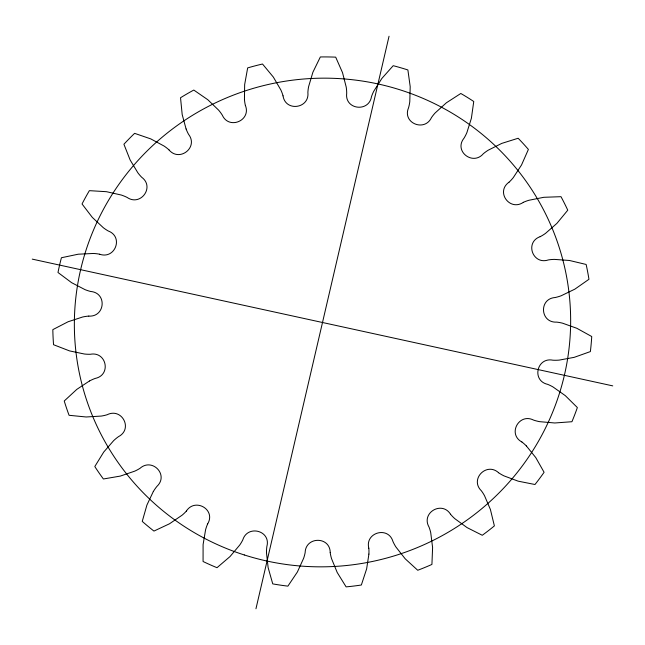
<?xml version="1.0" encoding="UTF-8"?>
<svg xmlns="http://www.w3.org/2000/svg" width="645" height="645" viewBox="0 0 645 645"><rect width="100%" height="100%" fill="white"/><g stroke="black" fill="none" stroke-linecap="round" stroke-linejoin="round"><path stroke-width="0.97" d="M368.908 554.095L366.634 568.882L361.353 585.015A269.957 265.353 -12.9 0 1 346.115 586.877L337.206 572.478L331.546 558.667A43.223 42.481 -12.9 0 1 330.192 552.563M255.952 608.767L389.048 36.233M207.658 523.917C216.212 509.647 195.088 497.44 186.324 511.114M153.325 491.498L146.907 505.075L142.247 521.394A269.957 265.353 -12.9 0 0 153.945 531.077L169.498 523.78L182.019 515.242A43.223 42.481 -12.9 0 0 186.341 511.122M508.986 182.213C495.4 191.871 509.76 211.552 523.313 202.361M540.139 236.667C524.49 242.286 532.762 265.184 548.379 259.919A43.223 42.481 -12.9 0 1 554.353 259.387L569.471 260.483L586.144 264.458A269.957 265.353 -12.9 0 1 588.958 279.285L574.905 289.121L561.247 295.733A43.223 42.481 -12.9 0 1 555.151 297.522C538.648 298.667 540.155 323.024 556.7 322.121A43.223 42.481 -12.9 0 1 562.577 323.193L576.807 328.273L591.739 336.529A269.957 265.353 -12.9 0 1 590.377 351.581L574.179 357.346L559.247 360.095A43.223 42.481 -12.9 0 1 552.902 360.2C536.801 356.919 531.432 380.744 547.645 384.347A43.223 42.481 -12.9 0 1 552.999 386.952L565.286 395.627L577.364 407.559A269.957 265.353 -12.9 0 1 571.93 421.725L554.789 422.983L539.688 421.669A43.223 42.481 -12.9 0 1 533.56 420.089C518.999 412.671 507.293 434.125 521.894 441.994M89.429 381.002L76.803 389.378L64.234 400.997A269.957 265.353 -12.9 0 0 69.071 415.291L86.148 416.984L101.297 416.065A43.223 42.481 -12.9 0 0 107.151 414.735C121.857 407.382 133.305 428.933 118.535 436.625A43.223 42.481 -12.9 0 0 113.649 440.64L103.74 452.032L94.799 466.537A269.957 265.353 -12.9 0 0 103.385 478.985L120.333 476.083L134.692 471.164A43.223 42.481 -12.9 0 0 139.981 468.343C152.115 457.402 169.111 474.922 156.961 486.346A43.223 42.481 -12.9 0 0 153.341 491.506M88.8 316.106C105.24 317.122 107.215 292.854 90.671 291.476A43.223 42.481 -12.9 0 1 84.995 289.621L71.619 282.679L57.986 272.488A269.957 265.353 -12.9 0 1 61.412 257.742L78.239 254.203L93.396 253.469A43.223 42.481 -12.9 0 1 99.693 254.219M99.693 254.243C115.165 259.58 123.8 236.788 108.239 230.975A43.223 42.481 -12.9 0 1 103.297 227.685L92.34 217.43L82.036 203.973A269.957 265.353 -12.9 0 1 89.365 190.654L106.506 191.702L121.268 195.032A43.223 42.481 -12.9 0 1 127.121 197.426C140.513 206.714 155.05 187.042 141.698 177.262A43.223 42.481 -12.9 0 1 137.845 172.771L130.129 159.968L123.913 144.246A269.957 265.353 -12.9 0 1 134.612 133.346L150.793 138.909L164.072 146.044A43.223 42.481 -12.9 0 1 169.03 149.906M32.25 259.121L612.75 385.879M498.577 472.712C486.54 461.772 469.512 479.259 481.347 490.772A43.223 42.481 -12.9 0 1 484.54 495.747L490.402 509.477L494.384 525.901A269.957 265.353 -12.9 0 1 482.283 535.277L467.044 527.586L454.894 518.733A43.223 42.481 -12.9 0 1 450.516 514.242M169.014 149.922C179.463 162.395 198.676 147.318 188.566 134.329A43.223 42.481 -12.9 0 1 186.099 128.968M526.336 445.913L535.753 457.563L544.09 472.285A269.957 265.353 -12.9 0 1 534.987 484.508L518.177 481.17L504.019 475.889A43.223 42.481 -12.9 0 1 498.569 472.737M450.532 514.226C441.865 500.439 420.83 512.856 429.03 527.07A43.223 42.481 -12.9 0 1 430.731 532.714L432.601 547.524L431.924 564.431A269.957 265.353 -12.9 0 1 417.734 570.269L405.197 558.796L395.941 547.024A43.223 42.481 -12.9 0 1 392.966 541.526C388.395 525.828 364.796 532.399 368.803 548.202M186.083 128.976L182.188 114.56L180.527 97.742A269.957 265.353 -12.9 0 1 193.79 90.058L207.811 99.733L218.615 110.142A43.223 42.481 -12.9 0 1 222.323 115.189C228.983 130.08 251.518 120.486 245.366 105.345M283.026 95.847C285.477 112.053 309.673 108.626 307.883 92.461A43.223 42.481 -12.9 0 1 308.616 86.607L312.889 72.24L320.355 56.954A269.957 265.353 -12.9 0 1 335.69 57.147L342.511 72.619L346.212 87.083A43.223 42.481 -12.9 0 1 346.704 93.307C344.567 109.674 368.875 112.641 371.488 96.645A43.223 42.481 -12.9 0 1 373.794 91.187L381.84 78.464L393.208 65.693A269.957 265.353 -12.9 0 1 407.89 69.958L410.204 86.696L409.793 101.636A43.223 42.481 -12.9 0 1 408.559 107.771C401.996 123.034 424.652 132.29 431.465 117.584A43.223 42.481 -12.9 0 1 435.173 112.923L446.396 102.781L460.812 93.477A269.957 265.353 -12.9 0 1 473.753 101.491L471.39 118.261L466.899 132.564A43.223 42.481 -12.9 0 1 464.029 138.167C453.524 151.107 472.817 166.112 483.355 153.712A43.223 42.481 -12.9 0 1 488.2 150.204L501.754 143.4L518.161 138.248A269.957 265.353 -12.9 0 1 528.392 149.422L521.531 164.975L513.299 177.585A43.223 42.481 -12.9 0 1 509.01 182.229M330.224 552.563C330.022 536.124 305.585 536.366 305.15 552.588A43.223 42.481 -12.9 0 1 303.618 558.304L297.401 571.97L287.896 586.136A269.957 265.353 -12.9 0 1 272.746 583.886L268.135 567.624L266.482 552.789A43.223 42.481 -12.9 0 1 266.853 546.541C271.239 530.577 247.543 524.425 242.778 539.913A43.223 42.481 -12.9 0 1 239.747 545.017L230.023 556.554L217.01 567.697A269.957 265.353 -12.9 0 1 203.07 561.505L203.094 544.59L205.57 529.827A43.223 42.481 -12.9 0 1 207.634 523.909M244.447 99.515L244.657 84.576L247.664 67.902A269.957 265.353 -12.9 0 1 262.515 64.016L273.343 77.078L280.865 89.986A43.223 42.481 -12.9 0 1 283.05 95.847M521.902 441.978A43.223 42.481 -12.9 0 1 526.328 445.921M368.827 548.194A43.223 42.481 -12.9 0 1 368.892 554.095M89.437 381.018A43.223 42.481 -12.9 0 1 95.234 378.413C111.48 375.035 106.53 351.146 90.3 354.274A43.223 42.481 -12.9 0 1 84.318 354L69.499 350.888L53.551 344.712A269.957 265.353 -12.9 0 1 52.825 329.635L68.088 321.758L82.512 317.034A43.223 42.481 -12.9 0 1 88.8 316.082M245.342 105.345A43.223 42.481 -12.9 0 1 244.463 99.515M523.305 202.345A43.223 42.481 -12.9 0 1 528.932 200.264L543.824 197.297L560.997 196.685A269.957 265.353 -12.9 0 1 567.769 210.189L556.909 223.372L545.541 233.353A43.223 42.481 -12.9 0 1 540.155 236.691M244.302 554.958A248.357 244.124 -12.9 0 0 565.552 271.44A248.357 244.124 -12.9 0 0 157.638 141.102A248.357 244.124 -12.9 0 0 244.302 554.958"/></g></svg>
